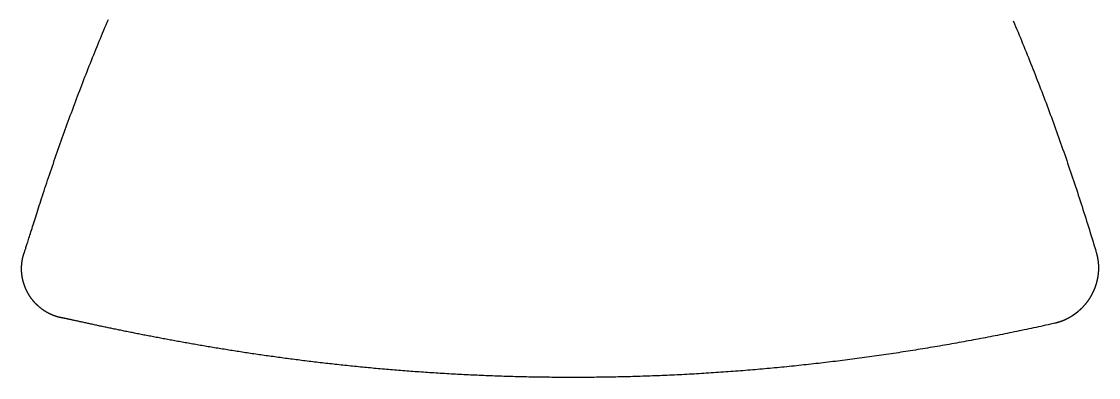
# Model space of a CAD drawing. Extents: x -3 to 136, y 0 to 121.
# Drawn here: x 24.58 to 42.07, y 37.74 to 43.51 of the extents above; entities that cross this region are included whole.
import ezdxf

# ---------------------------------------------------------------- set-up
doc = ezdxf.new("R2010")
doc.units = 0
doc.layers.get('0').update_dxf_attribs({"linetype": 'CONTINUOUS'})

msp = doc.modelspace()

# ---------------------------------------------------------------- linework, layer by layer
for points in [[(24.625, 39.7645, 0), (24.6271, 39.7703, 0), (24.6295, 39.7774, 0), (24.6323, 39.7857, 0), (24.6354, 39.7952, 0), (24.6389, 39.8059, 0), (24.6428, 39.8179, 0), (24.647, 39.831, 0), (24.6515, 39.8452, 0), (24.6564, 39.8606, 0), (24.6616, 39.8771, 0), (24.6671, 39.8947, 0), (24.673, 39.9134, 0), (24.6792, 39.9331, 0), (24.6857, 39.954, 0), (24.6926, 39.9758, 0), (24.6997, 39.9987, 0), (24.7072, 40.0225, 0), (24.715, 40.0474, 0), (24.7231, 40.0732, 0), (24.7315, 40.0999, 0), (24.7403, 40.1276, 0), (24.7493, 40.1563, 0), (24.7586, 40.1858, 0), (24.7682, 40.2162, 0), (24.7781, 40.2474, 0), (24.7883, 40.2795, 0), (24.7988, 40.3125, 0), (24.8096, 40.3462, 0), (24.8206, 40.3808, 0), (24.832, 40.4161, 0), (24.8436, 40.4522, 0), (24.8554, 40.489, 0), (24.8676, 40.5266, 0), (24.88, 40.5649, 0), (24.8927, 40.6039, 0), (24.9056, 40.6435, 0), (24.9188, 40.6838, 0), (24.9323, 40.7248, 0), (24.946, 40.7664, 0), (24.96, 40.8086, 0), (24.9742, 40.8514, 0), (24.9886, 40.8948, 0), (25.0033, 40.9387, 0), (25.0183, 40.9832, 0), (25.0334, 41.0282, 0), (25.0488, 41.0738, 0), (25.0645, 41.1198, 0), (25.0802, 41.1659, 0), (25.096, 41.212, 0), (25.1118, 41.258, 0), (25.1277, 41.304, 0), (25.1436, 41.3499, 0), (25.1596, 41.3957, 0), (25.1756, 41.4416, 0), (25.1917, 41.4873, 0), (25.2078, 41.533, 0), (25.2239, 41.5787, 0), (25.2402, 41.6243, 0), (25.2564, 41.6699, 0), (25.2727, 41.7154, 0), (25.2891, 41.7608, 0), (25.3055, 41.8063, 0), (25.322, 41.8516, 0), (25.3385, 41.897, 0), (25.3551, 41.9423, 0), (25.3717, 41.9875, 0), (25.3883, 42.0327, 0), (25.4051, 42.0779, 0), (25.4219, 42.123, 0), (25.4387, 42.1681, 0), (25.4556, 42.2131, 0), (25.4725, 42.2582, 0), (25.4895, 42.3031, 0), (25.5066, 42.3481, 0), (25.5237, 42.393, 0), (25.5408, 42.4378, 0), (25.5581, 42.4826, 0), (25.5753, 42.5274, 0), (25.5927, 42.5722, 0), (25.6101, 42.6169, 0), (25.6275, 42.6616, 0), (25.645, 42.7063, 0), (25.6626, 42.7509, 0), (25.6802, 42.7955, 0), (25.6979, 42.8401, 0), (25.7157, 42.8847, 0), (25.7335, 42.9292, 0), (25.7514, 42.9737, 0), (25.7693, 43.0181, 0), (25.7873, 43.0626, 0), (25.8053, 43.107, 0), (25.8234, 43.1514, 0), (25.8416, 43.1958, 0), (25.8599, 43.2401, 0), (25.8782, 43.2845, 0), (25.8965, 43.3288, 0), (25.915, 43.3731, 0), (25.9335, 43.4173, 0), (25.952, 43.4616, 0), (25.9707, 43.5058, 0), (25.9894, 43.5501, 0)], [(40.6908, 43.5242, 0), (40.7101, 43.4787, 0), (40.7293, 43.4331, 0), (40.7484, 43.3875, 0), (40.7675, 43.3419, 0), (40.7865, 43.2963, 0), (40.8054, 43.2506, 0), (40.8243, 43.2049, 0), (40.8431, 43.1592, 0), (40.8618, 43.1134, 0), (40.8805, 43.0677, 0), (40.8991, 43.0219, 0), (40.9176, 42.9761, 0), (40.9361, 42.9302, 0), (40.9545, 42.8844, 0), (40.9728, 42.8385, 0), (40.9911, 42.7926, 0), (41.0093, 42.7466, 0), (41.0274, 42.7006, 0), (41.0455, 42.6546, 0), (41.0635, 42.6086, 0), (41.0814, 42.5626, 0), (41.0993, 42.5165, 0), (41.1171, 42.4704, 0), (41.1349, 42.4242, 0), (41.1526, 42.3781, 0), (41.1702, 42.3319, 0), (41.1877, 42.2857, 0), (41.2052, 42.2394, 0), (41.2227, 42.1931, 0), (41.24, 42.1468, 0), (41.2573, 42.1005, 0), (41.2746, 42.0541, 0), (41.2917, 42.0077, 0), (41.3089, 41.9613, 0), (41.3259, 41.9148, 0), (41.3429, 41.8684, 0), (41.3598, 41.8218, 0), (41.3767, 41.7753, 0), (41.3935, 41.7287, 0), (41.4102, 41.6821, 0), (41.4269, 41.6355, 0), (41.4435, 41.5888, 0), (41.46, 41.5421, 0), (41.4765, 41.4954, 0), (41.4929, 41.4486, 0), (41.5093, 41.4018, 0), (41.5256, 41.355, 0), (41.5418, 41.3081, 0), (41.558, 41.2612, 0), (41.5741, 41.2143, 0), (41.5902, 41.1673, 0), (41.6062, 41.1203, 0), (41.6221, 41.0733, 0), (41.638, 41.0262, 0), (41.6538, 40.9791, 0), (41.6696, 40.932, 0), (41.6853, 40.8848, 0), (41.7009, 40.8376, 0), (41.7165, 40.7904, 0), (41.7319, 40.7434, 0), (41.7472, 40.6965, 0), (41.7624, 40.6498, 0), (41.7776, 40.6031, 0), (41.7926, 40.5565, 0), (41.8076, 40.5099, 0), (41.8225, 40.4632, 0), (41.8373, 40.4165, 0), (41.8522, 40.3696, 0), (41.867, 40.3226, 0), (41.8818, 40.2754, 0), (41.8966, 40.228, 0), (41.9114, 40.1802, 0), (41.9263, 40.1322, 0), (41.9412, 40.0838, 0), (41.9561, 40.0351, 0), (41.9711, 39.9858, 0), (41.9862, 39.9362, 0), (42.0006, 39.8887, 0), (42.0131, 39.8472, 0), (42.0237, 39.8123, 0), (42.032, 39.7845, 0), (42.0381, 39.7645, 0)], [(25.2379, 38.7028, 0), (25.2344, 38.7034, 0), (25.2308, 38.7041, 0), (25.2272, 38.7047, 0), (25.2237, 38.7054, 0), (25.2201, 38.7061, 0), (25.2165, 38.7068, 0), (25.213, 38.7076, 0), (25.2094, 38.7083, 0), (25.2059, 38.7091, 0), (25.2023, 38.7099, 0), (25.1988, 38.7107, 0), (25.1953, 38.7115, 0), (25.1917, 38.7124, 0), (25.1882, 38.7133, 0), (25.1847, 38.7141, 0), (25.1812, 38.715, 0), (25.1777, 38.7159, 0), (25.1741, 38.7169, 0), (25.1706, 38.7178, 0), (25.1671, 38.7188, 0), (25.1637, 38.7198, 0), (25.1602, 38.7208, 0), (25.1567, 38.7218, 0), (25.1532, 38.7228, 0), (25.1497, 38.7239, 0), (25.1463, 38.7249, 0), (25.1428, 38.726, 0), (25.1393, 38.7271, 0), (25.1359, 38.7282, 0), (25.1324, 38.7293, 0), (25.129, 38.7305, 0), (25.1256, 38.7317, 0), (25.1221, 38.7328, 0), (25.1187, 38.734, 0), (25.1153, 38.7352, 0), (25.1119, 38.7365, 0), (25.1085, 38.7377, 0), (25.105, 38.739, 0), (25.1016, 38.7403, 0), (25.0983, 38.7416, 0), (25.0949, 38.7429, 0), (25.0915, 38.7442, 0), (25.0881, 38.7455, 0), (25.0848, 38.7469, 0), (25.0814, 38.7483, 0), (25.078, 38.7497, 0), (25.0747, 38.7511, 0), (25.0713, 38.7525, 0), (25.068, 38.7539, 0), (25.0647, 38.7554, 0), (25.0614, 38.7568, 0), (25.058, 38.7583, 0), (25.0547, 38.7598, 0), (25.0514, 38.7613, 0), (25.0481, 38.7629, 0), (25.0448, 38.7644, 0), (25.0416, 38.766, 0), (25.0383, 38.7676, 0), (25.035, 38.7692, 0), (25.0318, 38.7708, 0), (25.0285, 38.7724, 0), (25.0253, 38.774, 0), (25.022, 38.7757, 0), (25.0188, 38.7774, 0), (25.0156, 38.779, 0), (25.0123, 38.7807, 0), (25.0091, 38.7825, 0), (25.0059, 38.7842, 0), (25.0028, 38.7859, 0), (24.9996, 38.7877, 0), (24.9964, 38.7895, 0), (24.9932, 38.7912, 0), (24.9901, 38.793, 0), (24.9869, 38.7949, 0), (24.9838, 38.7967, 0), (24.9807, 38.7985, 0), (24.9775, 38.8004, 0), (24.9744, 38.8023, 0), (24.9713, 38.8041, 0), (24.9682, 38.806, 0), (24.9651, 38.808, 0), (24.9621, 38.8099, 0), (24.959, 38.8118, 0), (24.9559, 38.8138, 0), (24.9529, 38.8158, 0), (24.9498, 38.8177, 0), (24.9468, 38.8197, 0), (24.9438, 38.8218, 0), (24.9408, 38.8238, 0), (24.9378, 38.8258, 0), (24.9348, 38.8279, 0), (24.9318, 38.8299, 0), (24.9288, 38.832, 0), (24.9258, 38.8341, 0), (24.9229, 38.8362, 0), (24.9199, 38.8383, 0), (24.917, 38.8405, 0), (24.914, 38.8426, 0), (24.9111, 38.8448, 0), (24.9082, 38.8469, 0), (24.9053, 38.8491, 0), (24.9024, 38.8513, 0), (24.8995, 38.8535, 0), (24.8967, 38.8558, 0), (24.8938, 38.858, 0), (24.891, 38.8603, 0), (24.8881, 38.8625, 0), (24.8853, 38.8648, 0), (24.8825, 38.8671, 0), (24.8796, 38.8694, 0), (24.8768, 38.8717, 0), (24.8741, 38.874, 0), (24.8713, 38.8764, 0), (24.8685, 38.8787, 0), (24.8657, 38.8811, 0), (24.863, 38.8835, 0), (24.8602, 38.8859, 0), (24.8575, 38.8883, 0), (24.8548, 38.8907, 0), (24.8521, 38.8931, 0), (24.8494, 38.8955, 0), (24.8467, 38.898, 0), (24.844, 38.9005, 0), (24.8414, 38.9029, 0), (24.8387, 38.9054, 0), (24.8361, 38.9079, 0), (24.8334, 38.9104, 0), (24.8308, 38.913, 0), (24.8282, 38.9155, 0), (24.8256, 38.918, 0), (24.823, 38.9206, 0), (24.8204, 38.9232, 0), (24.8179, 38.9257, 0), (24.8153, 38.9283, 0), (24.8128, 38.9309, 0), (24.8103, 38.9335, 0), (24.8077, 38.9362, 0), (24.8052, 38.9388, 0), (24.8027, 38.9414, 0), (24.8003, 38.9441, 0), (24.7978, 38.9468, 0), (24.7953, 38.9494, 0), (24.7929, 38.9521, 0), (24.7905, 38.9548, 0), (24.788, 38.9575, 0), (24.7856, 38.9603, 0), (24.7832, 38.963, 0), (24.7809, 38.9657, 0), (24.7785, 38.9685, 0), (24.7761, 38.9712, 0), (24.7738, 38.974, 0), (24.7714, 38.9768, 0), (24.7691, 38.9796, 0), (24.7668, 38.9824, 0), (24.7645, 38.9852, 0), (24.7622, 38.988, 0), (24.76, 38.9908, 0), (24.7577, 38.9937, 0), (24.7554, 38.9965, 0), (24.7532, 38.9994, 0), (24.751, 39.0023, 0), (24.7488, 39.0051, 0), (24.7466, 39.008, 0), (24.7444, 39.0109, 0), (24.7422, 39.0138, 0), (24.7401, 39.0168, 0), (24.7379, 39.0197, 0), (24.7358, 39.0226, 0), (24.7337, 39.0256, 0), (24.7316, 39.0285, 0), (24.7295, 39.0315, 0), (24.7274, 39.0345, 0), (24.7253, 39.0374, 0), (24.7233, 39.0404, 0), (24.7212, 39.0434, 0), (24.7192, 39.0464, 0), (24.7172, 39.0494, 0), (24.7152, 39.0525, 0), (24.7132, 39.0555, 0), (24.7112, 39.0586, 0), (24.7092, 39.0616, 0), (24.7073, 39.0647, 0), (24.7054, 39.0677, 0), (24.7034, 39.0708, 0), (24.7015, 39.0739, 0), (24.6996, 39.077, 0), (24.6977, 39.0801, 0), (24.6959, 39.0832, 0), (24.694, 39.0863, 0), (24.6922, 39.0895, 0), (24.6904, 39.0926, 0), (24.6885, 39.0958, 0), (24.6867, 39.0989, 0), (24.685, 39.1021, 0), (24.6832, 39.1052, 0), (24.6814, 39.1084, 0), (24.6797, 39.1116, 0), (24.6779, 39.1148, 0), (24.6762, 39.118, 0), (24.6745, 39.1212, 0), (24.6728, 39.1244, 0), (24.6711, 39.1276, 0), (24.6695, 39.1309, 0), (24.6678, 39.1341, 0), (24.6662, 39.1374, 0), (24.6646, 39.1406, 0), (24.663, 39.1439, 0), (24.6614, 39.1471, 0), (24.6598, 39.1504, 0), (24.6582, 39.1537, 0), (24.6567, 39.157, 0), (24.6552, 39.1603, 0), (24.6536, 39.1636, 0), (24.6521, 39.1669, 0), (24.6506, 39.1702, 0), (24.6492, 39.1736, 0), (24.6477, 39.1769, 0), (24.6462, 39.1802, 0), (24.6448, 39.1836, 0), (24.6434, 39.1869, 0), (24.642, 39.1903, 0), (24.6406, 39.1936, 0), (24.6392, 39.197, 0), (24.6379, 39.2004, 0), (24.6365, 39.2038, 0), (24.6352, 39.2072, 0), (24.6339, 39.2105, 0), (24.6326, 39.2139, 0), (24.6313, 39.2173, 0), (24.63, 39.2207, 0), (24.6288, 39.2242, 0), (24.6275, 39.2276, 0), (24.6263, 39.231, 0), (24.6251, 39.2344, 0), (24.6239, 39.2379, 0), (24.6227, 39.2413, 0), (24.6216, 39.2447, 0), (24.6204, 39.2482, 0), (24.6193, 39.2516, 0), (24.6182, 39.2551, 0), (24.6171, 39.2585, 0), (24.616, 39.262, 0), (24.6149, 39.2655, 0), (24.6139, 39.2689, 0), (24.6128, 39.2724, 0), (24.6118, 39.2759, 0), (24.6108, 39.2794, 0), (24.6098, 39.2829, 0), (24.6088, 39.2864, 0), (24.6079, 39.2899, 0), (24.6069, 39.2934, 0), (24.606, 39.2969, 0), (24.6051, 39.3004, 0), (24.6042, 39.3039, 0), (24.6033, 39.3074, 0), (24.6024, 39.3109, 0), (24.6015, 39.3145, 0), (24.6007, 39.318, 0), (24.5999, 39.3215, 0), (24.5991, 39.3251, 0), (24.5983, 39.3286, 0), (24.5975, 39.3322, 0), (24.5968, 39.3357, 0), (24.596, 39.3393, 0), (24.5953, 39.3428, 0), (24.5946, 39.3464, 0), (24.5939, 39.3499, 0), (24.5932, 39.3535, 0), (24.5925, 39.3571, 0), (24.5919, 39.3606, 0), (24.5913, 39.3642, 0), (24.5906, 39.3678, 0), (24.59, 39.3713, 0), (24.5895, 39.3749, 0), (24.5889, 39.3785, 0), (24.5883, 39.3821, 0), (24.5878, 39.3857, 0), (24.5873, 39.3893, 0), (24.5868, 39.3929, 0), (24.5863, 39.3965, 0), (24.5858, 39.4001, 0), (24.5854, 39.4037, 0), (24.5849, 39.4073, 0), (24.5845, 39.4109, 0), (24.5841, 39.4145, 0), (24.5837, 39.4181, 0), (24.5833, 39.4217, 0), (24.583, 39.4253, 0), (24.5826, 39.4289, 0), (24.5823, 39.4325, 0), (24.582, 39.4362, 0), (24.5817, 39.4398, 0), (24.5814, 39.4434, 0), (24.5811, 39.447, 0), (24.5809, 39.4507, 0), (24.5807, 39.4543, 0), (24.5805, 39.4579, 0), (24.5803, 39.4615, 0), (24.5801, 39.4652, 0), (24.5799, 39.4688, 0), (24.5798, 39.4724, 0), (24.5797, 39.4761, 0), (24.5795, 39.4797, 0), (24.5794, 39.4833, 0), (24.5794, 39.487, 0), (24.5793, 39.4906, 0), (24.5793, 39.4942, 0), (24.5792, 39.4979, 0), (24.5792, 39.5015, 0), (24.5792, 39.5051, 0), (24.5792, 39.5088, 0), (24.5793, 39.5124, 0), (24.5793, 39.516, 0), (24.5794, 39.5197, 0), (24.5795, 39.5233, 0), (24.5796, 39.5269, 0), (24.5797, 39.5306, 0), (24.5799, 39.5342, 0), (24.58, 39.5378, 0), (24.5802, 39.5414, 0), (24.5804, 39.5451, 0), (24.5806, 39.5487, 0), (24.5808, 39.5523, 0), (24.581, 39.5559, 0), (24.5813, 39.5595, 0), (24.5816, 39.5632, 0), (24.5818, 39.5668, 0), (24.5822, 39.5704, 0), (24.5825, 39.574, 0), (24.5828, 39.5776, 0), (24.5832, 39.5812, 0), (24.5835, 39.5848, 0), (24.5839, 39.5884, 0), (24.5843, 39.592, 0), (24.5848, 39.5956, 0), (24.5852, 39.5992, 0), (24.5857, 39.6028, 0), (24.5861, 39.6064, 0), (24.5866, 39.61, 0), (24.5871, 39.6136, 0), (24.5877, 39.6172, 0), (24.5882, 39.6208, 0), (24.5888, 39.6243, 0), (24.5893, 39.6279, 0), (24.5899, 39.6315, 0), (24.5905, 39.6351, 0), (24.5912, 39.6386, 0), (24.5918, 39.6422, 0), (24.5925, 39.6458, 0), (24.5931, 39.6493, 0), (24.5938, 39.6529, 0), (24.5945, 39.6564, 0), (24.5953, 39.66, 0), (24.596, 39.6635, 0), (24.5968, 39.6671, 0), (24.5975, 39.6706, 0), (24.5983, 39.6741, 0), (24.5991, 39.6777, 0), (24.6, 39.6812, 0), (24.6008, 39.6847, 0), (24.6017, 39.6882, 0), (24.6026, 39.6917, 0), (24.6035, 39.6952, 0), (24.6044, 39.6988, 0), (24.6053, 39.7023, 0), (24.6063, 39.7057, 0), (24.6072, 39.7092, 0), (24.6082, 39.7127, 0), (24.6092, 39.7162, 0), (24.6102, 39.7197, 0), (24.6112, 39.7232, 0), (24.6123, 39.7266, 0), (24.6134, 39.7301, 0), (24.6145, 39.7336, 0), (24.6156, 39.737, 0), (24.6167, 39.7405, 0), (24.6178, 39.7439, 0), (24.619, 39.7473, 0), (24.6201, 39.7508, 0), (24.6213, 39.7542, 0), (24.6225, 39.7576, 0), (24.6237, 39.761, 0), (24.625, 39.7645, 0)], [(42.0381, 39.7645, 0), (42.0392, 39.7607, 0), (42.0403, 39.757, 0), (42.0414, 39.7533, 0), (42.0425, 39.7495, 0), (42.0435, 39.7458, 0), (42.0445, 39.742, 0), (42.0456, 39.7383, 0), (42.0466, 39.7345, 0), (42.0475, 39.7308, 0), (42.0485, 39.727, 0), (42.0494, 39.7232, 0), (42.0504, 39.7194, 0), (42.0513, 39.7157, 0), (42.0522, 39.7119, 0), (42.053, 39.7081, 0), (42.0539, 39.7043, 0), (42.0547, 39.7005, 0), (42.0556, 39.6967, 0), (42.0564, 39.6929, 0), (42.0572, 39.6891, 0), (42.0579, 39.6853, 0), (42.0587, 39.6814, 0), (42.0594, 39.6776, 0), (42.0601, 39.6738, 0), (42.0608, 39.67, 0), (42.0615, 39.6661, 0), (42.0622, 39.6623, 0), (42.0628, 39.6585, 0), (42.0634, 39.6546, 0), (42.064, 39.6508, 0), (42.0646, 39.647, 0), (42.0652, 39.6431, 0), (42.0658, 39.6393, 0), (42.0663, 39.6354, 0), (42.0668, 39.6316, 0), (42.0673, 39.6277, 0), (42.0678, 39.6238, 0), (42.0683, 39.62, 0), (42.0688, 39.6161, 0), (42.0692, 39.6122, 0), (42.0696, 39.6084, 0), (42.07, 39.6045, 0), (42.0704, 39.6006, 0), (42.0708, 39.5968, 0), (42.0711, 39.5929, 0), (42.0714, 39.589, 0), (42.0718, 39.5851, 0), (42.0721, 39.5812, 0), (42.0723, 39.5774, 0), (42.0726, 39.5735, 0), (42.0728, 39.5696, 0), (42.0731, 39.5657, 0), (42.0733, 39.5618, 0), (42.0735, 39.5579, 0), (42.0737, 39.554, 0), (42.0738, 39.5501, 0), (42.074, 39.5462, 0), (42.0741, 39.5424, 0), (42.0742, 39.5385, 0), (42.0743, 39.5346, 0), (42.0743, 39.5307, 0), (42.0744, 39.5268, 0), (42.0744, 39.5229, 0), (42.0745, 39.519, 0), (42.0745, 39.5151, 0), (42.0745, 39.5112, 0), (42.0744, 39.5073, 0), (42.0744, 39.5034, 0), (42.0743, 39.4995, 0), (42.0742, 39.4957, 0), (42.0741, 39.4918, 0), (42.074, 39.4879, 0), (42.0739, 39.484, 0), (42.0738, 39.4801, 0), (42.0736, 39.4762, 0), (42.0734, 39.4723, 0), (42.0732, 39.4684, 0), (42.073, 39.4645, 0), (42.0728, 39.4607, 0), (42.0725, 39.4568, 0), (42.0722, 39.4529, 0), (42.072, 39.449, 0), (42.0717, 39.4451, 0), (42.0714, 39.4413, 0), (42.071, 39.4374, 0), (42.0707, 39.4335, 0), (42.0703, 39.4296, 0), (42.0699, 39.4258, 0), (42.0695, 39.4219, 0), (42.0691, 39.418, 0), (42.0687, 39.4141, 0), (42.0682, 39.4103, 0), (42.0678, 39.4064, 0), (42.0673, 39.4026, 0), (42.0668, 39.3987, 0), (42.0663, 39.3948, 0), (42.0657, 39.391, 0), (42.0652, 39.3871, 0), (42.0646, 39.3833, 0), (42.064, 39.3794, 0), (42.0635, 39.3756, 0), (42.0628, 39.3717, 0), (42.0622, 39.3679, 0), (42.0616, 39.364, 0), (42.0609, 39.3602, 0), (42.0602, 39.3564, 0), (42.0595, 39.3525, 0), (42.0588, 39.3487, 0), (42.0581, 39.3449, 0), (42.0573, 39.3411, 0), (42.0566, 39.3372, 0), (42.0558, 39.3334, 0), (42.055, 39.3296, 0), (42.0542, 39.3258, 0), (42.0534, 39.322, 0), (42.0526, 39.3182, 0), (42.0517, 39.3144, 0), (42.0508, 39.3106, 0), (42.0499, 39.3068, 0), (42.049, 39.303, 0), (42.0481, 39.2992, 0), (42.0472, 39.2955, 0), (42.0462, 39.2917, 0), (42.0453, 39.2879, 0), (42.0443, 39.2841, 0), (42.0433, 39.2804, 0), (42.0423, 39.2766, 0), (42.0413, 39.2729, 0), (42.0402, 39.2691, 0), (42.0391, 39.2654, 0), (42.0381, 39.2617, 0), (42.037, 39.2579, 0), (42.0359, 39.2542, 0), (42.0348, 39.2505, 0), (42.0336, 39.2468, 0), (42.0325, 39.243, 0), (42.0313, 39.2393, 0), (42.0301, 39.2356, 0), (42.0289, 39.2319, 0), (42.0277, 39.2282, 0), (42.0265, 39.2245, 0), (42.0252, 39.2209, 0), (42.024, 39.2172, 0), (42.0227, 39.2135, 0), (42.0214, 39.2098, 0), (42.0201, 39.2062, 0), (42.0188, 39.2025, 0), (42.0174, 39.1989, 0), (42.0161, 39.1952, 0), (42.0147, 39.1916, 0), (42.0134, 39.188, 0), (42.012, 39.1843, 0), (42.0105, 39.1807, 0), (42.0091, 39.1771, 0), (42.0077, 39.1735, 0), (42.0062, 39.1699, 0), (42.0048, 39.1663, 0), (42.0033, 39.1627, 0), (42.0018, 39.1591, 0), (42.0003, 39.1555, 0), (41.9987, 39.152, 0), (41.9972, 39.1484, 0), (41.9956, 39.1448, 0), (41.9941, 39.1413, 0), (41.9925, 39.1377, 0), (41.9909, 39.1342, 0), (41.9893, 39.1307, 0), (41.9876, 39.1271, 0), (41.986, 39.1236, 0), (41.9843, 39.1201, 0), (41.9826, 39.1166, 0), (41.9809, 39.1131, 0), (41.9792, 39.1096, 0), (41.9775, 39.1061, 0), (41.9758, 39.1026, 0), (41.974, 39.0991, 0), (41.9723, 39.0957, 0), (41.9705, 39.0922, 0), (41.9687, 39.0888, 0), (41.9669, 39.0853, 0), (41.9651, 39.0819, 0), (41.9633, 39.0784, 0), (41.9614, 39.075, 0), (41.9595, 39.0716, 0), (41.9577, 39.0682, 0), (41.9558, 39.0648, 0), (41.9539, 39.0614, 0), (41.952, 39.058, 0), (41.95, 39.0546, 0), (41.9481, 39.0513, 0), (41.9461, 39.0479, 0), (41.9441, 39.0445, 0), (41.9422, 39.0412, 0), (41.9402, 39.0378, 0), (41.9381, 39.0345, 0), (41.9361, 39.0312, 0), (41.9341, 39.0279, 0), (41.932, 39.0246, 0), (41.9299, 39.0213, 0), (41.9279, 39.018, 0), (41.9258, 39.0147, 0), (41.9236, 39.0114, 0), (41.9215, 39.0082, 0), (41.9194, 39.0049, 0), (41.9172, 39.0016, 0), (41.9151, 38.9984, 0), (41.9129, 38.9952, 0), (41.9107, 38.9919, 0), (41.9085, 38.9887, 0), (41.9063, 38.9855, 0), (41.904, 38.9823, 0), (41.9018, 38.9792, 0), (41.8995, 38.976, 0), (41.8973, 38.9728, 0), (41.895, 38.9697, 0), (41.8927, 38.9665, 0), (41.8904, 38.9634, 0), (41.888, 38.9603, 0), (41.8857, 38.9571, 0), (41.8834, 38.954, 0), (41.881, 38.9509, 0), (41.8786, 38.9478, 0), (41.8762, 38.9448, 0), (41.8739, 38.9417, 0), (41.8714, 38.9387, 0), (41.869, 38.9356, 0), (41.8666, 38.9326, 0), (41.8641, 38.9295, 0), (41.8617, 38.9265, 0), (41.8592, 38.9235, 0), (41.8567, 38.9205, 0), (41.8542, 38.9175, 0), (41.8517, 38.9146, 0), (41.8492, 38.9116, 0), (41.8467, 38.9087, 0), (41.8441, 38.9057, 0), (41.8416, 38.9028, 0), (41.839, 38.8999, 0), (41.8364, 38.897, 0), (41.8338, 38.8941, 0), (41.8312, 38.8912, 0), (41.8286, 38.8883, 0), (41.826, 38.8854, 0), (41.8234, 38.8826, 0), (41.8207, 38.8797, 0), (41.8181, 38.8769, 0), (41.8154, 38.8741, 0), (41.8127, 38.8713, 0), (41.81, 38.8685, 0), (41.8073, 38.8657, 0), (41.8046, 38.8629, 0), (41.8018, 38.8601, 0), (41.7991, 38.8574, 0), (41.7963, 38.8546, 0), (41.7936, 38.8519, 0), (41.7908, 38.8492, 0), (41.788, 38.8465, 0), (41.7852, 38.8438, 0), (41.7824, 38.8411, 0), (41.7796, 38.8384, 0), (41.7768, 38.8358, 0), (41.7739, 38.8331, 0), (41.7711, 38.8305, 0), (41.7682, 38.8279, 0), (41.7653, 38.8252, 0), (41.7624, 38.8226, 0), (41.7595, 38.8201, 0), (41.7566, 38.8175, 0), (41.7537, 38.8149, 0), (41.7508, 38.8124, 0), (41.7478, 38.8098, 0), (41.7449, 38.8073, 0), (41.7419, 38.8048, 0), (41.7389, 38.8023, 0), (41.736, 38.7998, 0), (41.733, 38.7973, 0), (41.73, 38.7948, 0), (41.7269, 38.7924, 0), (41.7239, 38.7899, 0), (41.7209, 38.7875, 0), (41.7178, 38.7851, 0), (41.7148, 38.7827, 0), (41.7117, 38.7803, 0), (41.7086, 38.7779, 0), (41.7055, 38.7755, 0), (41.7024, 38.7732, 0), (41.6993, 38.7709, 0), (41.6962, 38.7685, 0), (41.6931, 38.7662, 0), (41.69, 38.7639, 0), (41.6868, 38.7616, 0), (41.6836, 38.7593, 0), (41.6805, 38.7571, 0), (41.6773, 38.7548, 0), (41.6741, 38.7526, 0), (41.6709, 38.7504, 0), (41.6677, 38.7482, 0), (41.6645, 38.746, 0), (41.6613, 38.7438, 0), (41.658, 38.7416, 0), (41.6548, 38.7395, 0), (41.6515, 38.7373, 0), (41.6483, 38.7352, 0), (41.645, 38.7331, 0), (41.6417, 38.731, 0), (41.6384, 38.7289, 0), (41.6351, 38.7269, 0), (41.6318, 38.7248, 0), (41.6285, 38.7228, 0), (41.6252, 38.7207, 0), (41.6218, 38.7187, 0), (41.6185, 38.7167, 0), (41.6152, 38.7148, 0), (41.6118, 38.7128, 0), (41.6084, 38.7108, 0), (41.6051, 38.7089, 0), (41.6017, 38.707, 0), (41.5983, 38.7051, 0), (41.5949, 38.7032, 0), (41.5915, 38.7013, 0), (41.5881, 38.6995, 0), (41.5847, 38.6976, 0), (41.5812, 38.6958, 0), (41.5778, 38.694, 0), (41.5744, 38.6922, 0), (41.5709, 38.6904, 0), (41.5675, 38.6886, 0), (41.564, 38.6868, 0), (41.5605, 38.6851, 0), (41.5571, 38.6834, 0), (41.5536, 38.6817, 0), (41.5501, 38.68, 0), (41.5466, 38.6783, 0), (41.5431, 38.6766, 0), (41.5396, 38.675, 0), (41.536, 38.6733, 0), (41.5325, 38.6717, 0), (41.529, 38.6701, 0), (41.5254, 38.6685, 0), (41.5219, 38.667, 0), (41.5183, 38.6654, 0), (41.5148, 38.6639, 0), (41.5112, 38.6624, 0), (41.5076, 38.6609, 0), (41.504, 38.6594, 0), (41.5004, 38.6579, 0), (41.4968, 38.6564, 0), (41.4932, 38.655, 0), (41.4896, 38.6536, 0), (41.486, 38.6522, 0), (41.4824, 38.6508, 0), (41.4788, 38.6494, 0), (41.4751, 38.648, 0), (41.4715, 38.6467, 0), (41.4679, 38.6454, 0), (41.4642, 38.644, 0), (41.4605, 38.6427, 0), (41.4569, 38.6415, 0), (41.4532, 38.6402, 0), (41.4495, 38.639, 0), (41.4459, 38.6377, 0), (41.4422, 38.6365, 0), (41.4385, 38.6353, 0), (41.4348, 38.6341, 0), (41.4311, 38.633, 0), (41.4274, 38.6318, 0), (41.4237, 38.6307, 0), (41.4199, 38.6296, 0), (41.4162, 38.6285, 0), (41.4125, 38.6274, 0), (41.4088, 38.6264, 0), (41.405, 38.6253, 0), (41.4013, 38.6243, 0), (41.3975, 38.6233, 0), (41.3938, 38.6223, 0), (41.39, 38.6213, 0), (41.3862, 38.6204, 0), (41.3825, 38.6194, 0), (41.3787, 38.6185, 0), (41.3749, 38.6176, 0), (41.3711, 38.6167, 0), (41.3674, 38.6158, 0), (41.3636, 38.615, 0)], [(41.3636, 38.615, 0), (41.2945, 38.5997, 0), (41.2552, 38.591, 0), (41.2162, 38.5824, 0), (41.1773, 38.5739, 0), (41.1382, 38.5654, 0), (41.0991, 38.5569, 0), (41.0601, 38.5485, 0), (41.021, 38.5401, 0), (40.982, 38.5318, 0), (40.943, 38.5235, 0), (40.904, 38.5152, 0), (40.8651, 38.507, 0), (40.826, 38.4989, 0), (40.787, 38.4908, 0), (40.7479, 38.4827, 0), (40.7089, 38.4746, 0), (40.6698, 38.4666, 0), (40.6307, 38.4586, 0), (40.5915, 38.4507, 0), (40.5524, 38.4428, 0), (40.5133, 38.435, 0), (40.4742, 38.4272, 0), (40.4351, 38.4194, 0), (40.396, 38.4117, 0), (40.3568, 38.404, 0), (40.3177, 38.3964, 0), (40.2785, 38.3888, 0), (40.2394, 38.3813, 0), (40.2002, 38.3738, 0), (40.1611, 38.3663, 0), (40.1219, 38.3589, 0), (40.0828, 38.3515, 0), (40.0436, 38.3442, 0), (40.0044, 38.3369, 0), (39.9652, 38.3296, 0), (39.926, 38.3224, 0), (39.8868, 38.3153, 0), (39.8476, 38.3081, 0), (39.8084, 38.301, 0), (39.7692, 38.294, 0), (39.7299, 38.287, 0), (39.6907, 38.2801, 0), (39.6514, 38.2731, 0), (39.6122, 38.2663, 0), (39.5729, 38.2594, 0), (39.5336, 38.2527, 0), (39.4943, 38.2459, 0), (39.455, 38.2392, 0), (39.4157, 38.2325, 0), (39.3764, 38.2259, 0), (39.3371, 38.2194, 0), (39.2977, 38.2128, 0), (39.2584, 38.2063, 0), (39.219, 38.1999, 0), (39.1796, 38.1935, 0), (39.1403, 38.1871, 0), (39.1009, 38.1808, 0), (39.0615, 38.1745, 0), (39.0222, 38.1683, 0), (38.9828, 38.1621, 0), (38.9434, 38.156, 0), (38.904, 38.1499, 0), (38.8647, 38.1438, 0), (38.8253, 38.1378, 0), (38.7859, 38.1319, 0), (38.7465, 38.1259, 0), (38.7071, 38.1201, 0), (38.6677, 38.1142, 0), (38.6283, 38.1084, 0), (38.5889, 38.1027, 0), (38.5495, 38.097, 0), (38.5101, 38.0913, 0), (38.4707, 38.0857, 0), (38.4313, 38.0802, 0), (38.3919, 38.0746, 0), (38.3525, 38.0692, 0), (38.3131, 38.0637, 0), (38.2737, 38.0583, 0), (38.2342, 38.053, 0), (38.1948, 38.0477, 0), (38.1554, 38.0424, 0), (38.116, 38.0372, 0), (38.0765, 38.0321, 0), (38.0371, 38.0269, 0), (37.9976, 38.0218, 0), (37.9582, 38.0168, 0), (37.9188, 38.0118, 0), (37.8793, 38.0069, 0), (37.8399, 38.002, 0), (37.8004, 37.9971, 0), (37.7609, 37.9923, 0), (37.7215, 37.9875, 0), (37.682, 37.9828, 0), (37.6426, 37.9781, 0), (37.6031, 37.9735, 0), (37.5636, 37.9689, 0), (37.5241, 37.9643, 0), (37.4847, 37.9598, 0), (37.4452, 37.9554, 0), (37.4057, 37.9509, 0), (37.3662, 37.9466, 0), (37.3267, 37.9422, 0), (37.2872, 37.938, 0), (37.2477, 37.9337, 0), (37.2082, 37.9295, 0), (37.1687, 37.9254, 0), (37.1292, 37.9213, 0), (37.0896, 37.9172, 0), (37.0501, 37.9132, 0), (37.0106, 37.9092, 0), (36.9711, 37.9053, 0), (36.9315, 37.9014, 0), (36.892, 37.8976, 0), (36.8525, 37.8938, 0), (36.8129, 37.89, 0), (36.7734, 37.8863, 0), (36.7338, 37.8827, 0), (36.6943, 37.8791, 0), (36.6547, 37.8755, 0), (36.6152, 37.872, 0), (36.5756, 37.8685, 0), (36.536, 37.865, 0), (36.4964, 37.8617, 0), (36.4569, 37.8583, 0), (36.4173, 37.855, 0), (36.3777, 37.8517, 0), (36.3381, 37.8485, 0), (36.2985, 37.8454, 0), (36.2589, 37.8422, 0), (36.2193, 37.8392, 0), (36.1797, 37.8361, 0), (36.1401, 37.8331, 0), (36.1004, 37.8302, 0), (36.0608, 37.8273, 0), (36.0212, 37.8245, 0), (35.9816, 37.8216, 0), (35.9419, 37.8189, 0), (35.9023, 37.8162, 0), (35.8626, 37.8135, 0), (35.823, 37.8109, 0), (35.7833, 37.8083, 0), (35.7437, 37.8057, 0), (35.704, 37.8032, 0), (35.6643, 37.8008, 0), (35.6246, 37.7984, 0), (35.585, 37.796, 0), (35.5453, 37.7937, 0), (35.5056, 37.7914, 0), (35.4659, 37.7892, 0), (35.4262, 37.787, 0), (35.3865, 37.7849, 0), (35.3468, 37.7828, 0), (35.3071, 37.7808, 0), (35.2673, 37.7788, 0), (35.2276, 37.7768, 0), (35.1879, 37.7749, 0), (35.1481, 37.773, 0), (35.1084, 37.7712, 0), (35.0687, 37.7694, 0), (35.0289, 37.7677, 0), (34.9891, 37.766, 0), (34.9494, 37.7644, 0), (34.9096, 37.7628, 0), (34.8698, 37.7613, 0), (34.8301, 37.7597, 0), (34.7903, 37.7583, 0), (34.7505, 37.7569, 0), (34.7107, 37.7555, 0), (34.6709, 37.7542, 0), (34.6311, 37.7529, 0), (34.5913, 37.7517, 0), (34.5514, 37.7505, 0), (34.5116, 37.7494, 0), (34.4719, 37.7483, 0), (34.4322, 37.7472, 0), (34.3925, 37.7462, 0), (34.3529, 37.7453, 0), (34.3134, 37.7444, 0), (34.2739, 37.7435, 0), (34.2345, 37.7427, 0), (34.1952, 37.7419, 0), (34.1559, 37.7412, 0), (34.1166, 37.7405, 0), (34.0775, 37.7399, 0), (34.0383, 37.7393, 0), (33.9993, 37.7387, 0), (33.9603, 37.7382, 0), (33.9213, 37.7378, 0), (33.8825, 37.7374, 0), (33.8436, 37.737, 0), (33.8049, 37.7367, 0), (33.7662, 37.7364, 0), (33.7275, 37.7362, 0), (33.6889, 37.736, 0), (33.6504, 37.7358, 0), (33.6119, 37.7357, 0), (33.5735, 37.7356, 0), (33.5352, 37.7356, 0), (33.4969, 37.7356, 0), (33.4587, 37.7357, 0), (33.4205, 37.7358, 0), (33.3824, 37.7359, 0), (33.3444, 37.7361, 0), (33.3064, 37.7363, 0), (33.2684, 37.7366, 0), (33.2306, 37.7369, 0), (33.1928, 37.7373, 0), (33.155, 37.7376, 0), (33.1174, 37.7381, 0), (33.0797, 37.7385, 0), (33.0422, 37.739, 0), (33.0047, 37.7396, 0), (32.9673, 37.7402, 0), (32.9299, 37.7408, 0), (32.8926, 37.7415, 0), (32.8553, 37.7422, 0), (32.8181, 37.7429, 0), (32.781, 37.7437, 0), (32.744, 37.7445, 0), (32.707, 37.7453, 0), (32.67, 37.7462, 0), (32.6331, 37.7471, 0), (32.5963, 37.7481, 0), (32.5596, 37.7491, 0), (32.5229, 37.7502, 0), (32.4863, 37.7512, 0), (32.4497, 37.7523, 0), (32.4132, 37.7535, 0), (32.3768, 37.7547, 0), (32.3404, 37.7559, 0), (32.3041, 37.7571, 0), (32.2679, 37.7584, 0), (32.2317, 37.7598, 0), (32.1956, 37.7611, 0), (32.1595, 37.7625, 0), (32.1235, 37.7639, 0), (32.0876, 37.7654, 0), (32.0517, 37.7669, 0), (32.0159, 37.7684, 0), (31.9802, 37.77, 0), (31.9445, 37.7716, 0), (31.9089, 37.7732, 0), (31.8734, 37.7749, 0), (31.8379, 37.7766, 0), (31.8025, 37.7783, 0), (31.7672, 37.7801, 0), (31.7319, 37.7819, 0), (31.6967, 37.7837, 0), (31.6615, 37.7855, 0), (31.6265, 37.7874, 0), (31.5914, 37.7894, 0), (31.5565, 37.7913, 0), (31.5216, 37.7933, 0), (31.4868, 37.7953, 0), (31.452, 37.7973, 0), (31.4174, 37.7994, 0), (31.3827, 37.8015, 0), (31.3482, 37.8037, 0), (31.3137, 37.8058, 0), (31.2793, 37.808, 0), (31.2449, 37.8102, 0), (31.2106, 37.8125, 0), (31.1764, 37.8148, 0), (31.1423, 37.8171, 0), (31.1082, 37.8194, 0), (31.0742, 37.8218, 0), (31.0402, 37.8242, 0), (31.0063, 37.8266, 0), (30.9725, 37.8291, 0), (30.9387, 37.8315, 0), (30.9051, 37.8341, 0), (30.8714, 37.8366, 0), (30.8379, 37.8391, 0), (30.8044, 37.8417, 0), (30.771, 37.8443, 0), (30.7377, 37.847, 0), (30.7044, 37.8497, 0), (30.6712, 37.8523, 0), (30.638, 37.8551, 0), (30.605, 37.8578, 0), (30.572, 37.8606, 0), (30.539, 37.8634, 0), (30.5062, 37.8662, 0), (30.4734, 37.869, 0), (30.4407, 37.8719, 0), (30.408, 37.8748, 0), (30.3754, 37.8777, 0), (30.3429, 37.8807, 0), (30.3105, 37.8836, 0), (30.2781, 37.8866, 0), (30.2458, 37.8896, 0), (30.2135, 37.8927, 0), (30.1814, 37.8957, 0), (30.1493, 37.8988, 0), (30.1172, 37.9019, 0), (30.0853, 37.905, 0), (30.0534, 37.9082, 0), (30.0216, 37.9113, 0), (29.9898, 37.9145, 0), (29.9582, 37.9177, 0), (29.9266, 37.921, 0), (29.895, 37.9242, 0), (29.8636, 37.9275, 0), (29.8322, 37.9308, 0), (29.8008, 37.9341, 0), (29.7696, 37.9374, 0), (29.7384, 37.9408, 0), (29.7073, 37.9442, 0), (29.6763, 37.9476, 0), (29.6453, 37.951, 0), (29.6144, 37.9544, 0), (29.5836, 37.9579, 0), (29.5528, 37.9613, 0), (29.5222, 37.9648, 0), (29.4916, 37.9683, 0), (29.461, 37.9719, 0), (29.4306, 37.9754, 0), (29.4002, 37.979, 0), (29.3699, 37.9826, 0), (29.3396, 37.9862, 0), (29.3095, 37.9898, 0), (29.2794, 37.9934, 0), (29.2494, 37.9971, 0), (29.2194, 38.0007, 0), (29.1895, 38.0044, 0), (29.1597, 38.0081, 0), (29.13, 38.0118, 0), (29.1003, 38.0156, 0), (29.0708, 38.0193, 0), (29.0413, 38.0231, 0), (29.0118, 38.0268, 0), (28.9825, 38.0306, 0), (28.9532, 38.0344, 0), (28.924, 38.0383, 0), (28.8948, 38.0421, 0), (28.8658, 38.0459, 0), (28.8368, 38.0498, 0), (28.8079, 38.0537, 0), (28.779, 38.0576, 0), (28.7503, 38.0615, 0), (28.7216, 38.0654, 0), (28.693, 38.0693, 0), (28.6644, 38.0733, 0), (28.6359, 38.0772, 0), (28.6076, 38.0812, 0), (28.5792, 38.0852, 0), (28.551, 38.0892, 0), (28.5228, 38.0932, 0), (28.4948, 38.0972, 0), (28.4668, 38.1012, 0), (28.4388, 38.1052, 0), (28.411, 38.1093, 0), (28.3832, 38.1133, 0), (28.3555, 38.1174, 0), (28.3278, 38.1215, 0), (28.3003, 38.1256, 0), (28.2728, 38.1297, 0), (28.2454, 38.1338, 0), (28.2181, 38.1379, 0), (28.1908, 38.142, 0), (28.1637, 38.1462, 0), (28.1366, 38.1503, 0), (28.1096, 38.1545, 0), (28.0826, 38.1586, 0), (28.0558, 38.1628, 0), (28.029, 38.167, 0), (28.0023, 38.1712, 0), (27.9757, 38.1754, 0), (27.9491, 38.1796, 0), (27.9226, 38.1838, 0), (27.8962, 38.188, 0), (27.8699, 38.1922, 0), (27.8437, 38.1965, 0), (27.8175, 38.2007, 0), (27.7915, 38.2049, 0), (27.7655, 38.2092, 0), (27.7395, 38.2134, 0), (27.7137, 38.2177, 0), (27.6879, 38.222, 0), (27.6622, 38.2262, 0), (27.6366, 38.2305, 0), (27.6111, 38.2348, 0), (27.5857, 38.2391, 0), (27.5603, 38.2434, 0), (27.535, 38.2477, 0), (27.5098, 38.252, 0), (27.4847, 38.2563, 0), (27.4596, 38.2606, 0), (27.4346, 38.2649, 0), (27.4097, 38.2692, 0), (27.3849, 38.2735, 0), (27.3602, 38.2778, 0), (27.3356, 38.2821, 0), (27.311, 38.2865, 0), (27.2865, 38.2908, 0), (27.2621, 38.2951, 0), (27.2378, 38.2994, 0), (27.2135, 38.3038, 0), (27.1894, 38.3081, 0), (27.1653, 38.3124, 0), (27.1413, 38.3168, 0), (27.1173, 38.3211, 0), (27.0935, 38.3254, 0), (27.0697, 38.3298, 0), (27.0461, 38.3341, 0), (27.0225, 38.3385, 0), (26.999, 38.3428, 0), (26.9755, 38.3471, 0), (26.9522, 38.3515, 0), (26.9289, 38.3558, 0), (26.9057, 38.3601, 0), (26.8826, 38.3645, 0), (26.8596, 38.3688, 0), (26.8367, 38.3731, 0), (26.8138, 38.3774, 0), (26.791, 38.3818, 0), (26.7683, 38.3861, 0), (26.7457, 38.3904, 0), (26.7232, 38.3947, 0), (26.7008, 38.399, 0), (26.6784, 38.4033, 0), (26.6561, 38.4076, 0), (26.6339, 38.4119, 0), (26.6118, 38.4162, 0), (26.5898, 38.4205, 0), (26.5679, 38.4248, 0), (26.546, 38.4291, 0), (26.5242, 38.4334, 0), (26.5026, 38.4377, 0), (26.481, 38.442, 0), (26.4594, 38.4462, 0), (26.438, 38.4505, 0), (26.4166, 38.4547, 0), (26.3954, 38.459, 0), (26.3742, 38.4632, 0), (26.3531, 38.4675, 0), (26.3321, 38.4717, 0), (26.3112, 38.4759, 0), (26.2903, 38.4801, 0), (26.2696, 38.4844, 0), (26.2489, 38.4886, 0), (26.2283, 38.4928, 0), (26.2078, 38.497, 0), (26.1874, 38.5011, 0), (26.1671, 38.5053, 0), (26.1468, 38.5095, 0), (26.1267, 38.5136, 0), (26.1066, 38.5178, 0), (26.0866, 38.5219, 0), (26.0667, 38.5261, 0), (26.0469, 38.5302, 0), (26.0272, 38.5343, 0), (26.0075, 38.5384, 0), (25.988, 38.5425, 0), (25.9685, 38.5466, 0), (25.9491, 38.5506, 0), (25.9299, 38.5547, 0), (25.9107, 38.5588, 0), (25.8915, 38.5628, 0), (25.8725, 38.5668, 0), (25.8536, 38.5708, 0), (25.8347, 38.5749, 0), (25.8159, 38.5788, 0), (25.7973, 38.5828, 0), (25.7787, 38.5868, 0), (25.7604, 38.5907, 0), (25.7422, 38.5946, 0), (25.7243, 38.5984, 0), (25.7067, 38.6022, 0), (25.6892, 38.606, 0), (25.672, 38.6097, 0), (25.655, 38.6134, 0), (25.6383, 38.617, 0), (25.6218, 38.6206, 0), (25.6056, 38.6241, 0), (25.5896, 38.6275, 0), (25.5739, 38.6309, 0), (25.5585, 38.6343, 0), (25.5434, 38.6376, 0), (25.5285, 38.6408, 0), (25.5139, 38.644, 0), (25.4997, 38.6471, 0), (25.4857, 38.6501, 0), (25.472, 38.6531, 0), (25.4587, 38.656, 0), (25.4456, 38.6588, 0), (25.4329, 38.6616, 0), (25.4205, 38.6643, 0), (25.4085, 38.6669, 0), (25.3967, 38.6694, 0), (25.3854, 38.6719, 0), (25.3743, 38.6743, 0), (25.3636, 38.6766, 0), (25.3533, 38.6788, 0), (25.3434, 38.681, 0), (25.3338, 38.683, 0), (25.3246, 38.685, 0), (25.3157, 38.6869, 0), (25.3073, 38.6887, 0), (25.2992, 38.6904, 0), (25.2916, 38.692, 0), (25.2843, 38.6935, 0), (25.2775, 38.695, 0), (25.271, 38.6963, 0), (25.265, 38.6975, 0), (25.2594, 38.6987, 0), (25.2542, 38.6997, 0), (25.2495, 38.7006, 0), (25.2452, 38.7015, 0), (25.2413, 38.7022, 0), (25.2379, 38.7028, 0)]]:
    msp.add_polyline3d(points)

doc.saveas('drawing.dxf')
